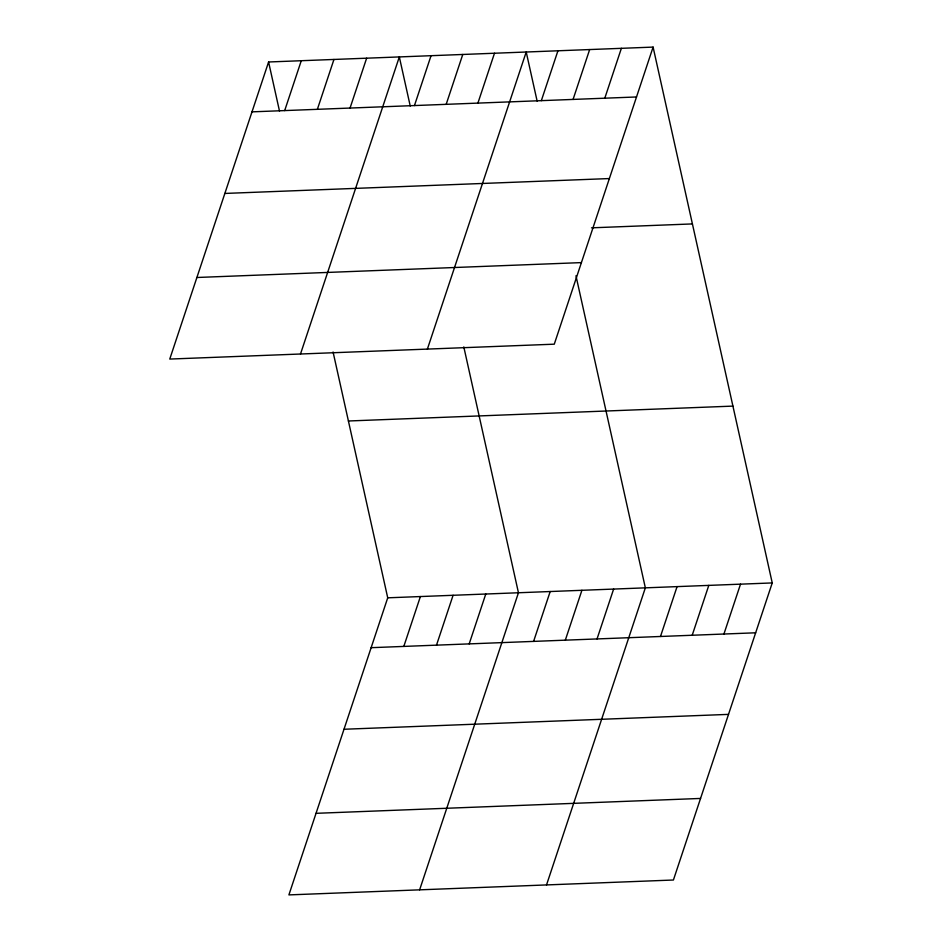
<?xml version="1.0" encoding="UTF-8"?>
<svg xmlns="http://www.w3.org/2000/svg" width="942" height="942" viewBox="0 0 942 942"><rect width="100%" height="100%" fill="white"/><g stroke="black" fill="none" stroke-linecap="round" stroke-linejoin="round"><path stroke-width="1.41" d="M268.588 61.984L169.76 359.067L554.273 344.183L653.1 47.1L268.588 61.984L279.503 111.097M284.684 110.591L301.275 60.724M317.372 109.319L333.951 59.452M350.047 108.059L366.638 58.192M300.498 354.015L399.326 56.92L410.241 106.046M414.456 105.563L431.047 55.696M446.178 104.338L462.769 54.471M477.9 103.114L494.491 53.235M427.385 349.105L526.213 52.01L537.14 101.124M541.344 100.653L557.935 50.786M333.068 351.978L387.727 597.817L288.9 894.9L673.412 880.016L772.24 582.933L653.1 47.1M573.066 99.428L589.657 49.561M403.812 646.412L420.403 596.545M604.799 98.192L621.379 48.325M436.499 645.152L453.09 595.285M469.187 643.881L485.778 594.013M419.626 889.837L518.453 592.753L463.805 346.915M533.596 641.396L550.187 591.529M565.318 640.16L581.909 590.293M597.04 638.935L613.631 589.068M546.525 884.927L645.352 587.843L575.962 275.759M660.483 636.486L677.074 586.607M692.205 635.249L708.796 585.382M723.927 634.025L740.518 584.158M251.997 111.851L636.521 96.967M224.855 193.44L609.38 178.556M591.482 227.834L692.417 223.925M196.902 277.49L581.414 262.606M348.41 420.992L732.923 406.108M387.727 597.817L772.24 582.933M371.136 647.684L755.649 632.8M343.995 729.261L728.507 714.377M316.029 813.323L700.554 798.439"/></g></svg>
